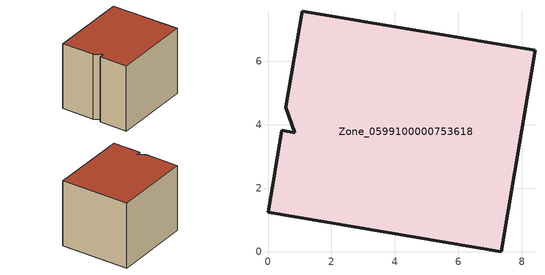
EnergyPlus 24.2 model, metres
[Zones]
Zone_0599100000753618
 floor ground (C_G): 0.44,3.83 0.84,3.76 0.56,4.55 1.08,7.58 8.41,6.36 7.35,0 0,1.25 z0.64
 wall outside (C_F): 1.08,7.58 0.56,4.55 0.84,3.76 0.44,3.83 0,1.25 7.35,0 8.41,6.36 1.08,7.58 z0.64:6.91
 roof outside (C_R): 0.84,3.76 0.44,3.83 0,1.25 7.35,0 8.41,6.36 1.08,7.58 0.56,4.55 z6.91
[BUILDING]
Pand.0599100000753618: North Axis=0; Terrain=City; Loads Convergence Tolerance Value=0.04; Temperature Convergence Tolerance Value=0.4; Solar Distribution=FullExterior; Maximum Number of Warmup Days=25; Minimum Number of Warmup Days=1
[Site:Location]
Rotterdam.The.Hague.AP_ZH_NLD Design_Conditions: Latitude=51.96; Longitude=4.45; Time Zone=1; Elevation=-4.5
[SITE:GROUNDTEMPERATURE:BUILDINGSURFACE]
18, 18, 18, 18, 18, 18, 18, 18, 18, 18, 18, 18
[MATERIAL] Thermal Absorptance=0.9; Solar Absorptance=0.7; Visible Absorptance=0.7
Name | Roughness | Thickness | Conductivity | Density | Specific Heat
G.TI.2006-2014 | MediumSmooth | 0.15 | 0.06 | 540 | 1210
F.TI.2006-2014 | Rough | 0.3 | 0.12 | 1920 | 840
R.TI.2006-2014 | MediumRough | 0.2 | 0.08 | 1500 | 1000
[CONSTRUCTION]
C_G: G.TI.2006-2014
C_F: F.TI.2006-2014
C_R: R.TI.2006-2014
[ZONE]
Zone_0599100000753618: Type=1; Multiplier=1; Ceiling Height=Autocalculate; Volume=Autocalculate; Floor Area=autocalculate; Part of Total Floor Area=Yes
[ZONEINFILTRATION:DESIGNFLOWRATE]
Infil_Zone_0599100000753618: Zone or ZoneList or Space or SpaceList=Zone_0599100000753618; Schedule=AlwaysOn; Design Flow Rate Calculation Method=Flow/Area; Flow Rate per Floor Area=0.0015; Constant Term Coefficient=1; Temperature Term Coefficient=0; Velocity Term Coefficient=0; Velocity Squared Term Coefficient=0
[HVACTEMPLATE:ZONE:IDEALLOADSAIRSYSTEM]
Zone_0599100000753618: Maximum Heating Supply Air Temperature=50; Minimum Cooling Supply Air Temperature=13; Maximum Heating Supply Air Humidity Ratio=0.0156; Minimum Cooling Supply Air Humidity Ratio=0.0077; Heating Limit=NoLimit; Cooling Limit=NoLimit; Dehumidification Control Type=ConstantSensibleHeatRatio; Cooling Sensible Heat Ratio=0.7; Dehumidification Setpoint=60; Humidification Control Type=None; Humidification Setpoint=30; Outdoor Air Method=None; Outdoor Air Flow Rate per Person=0.00944; Outdoor Air Flow Rate per Zone Floor Area=0; Outdoor Air Flow Rate per Zone=0; Demand Controlled Ventilation Type=None; Outdoor Air Economizer Type=NoEconomizer; Heat Recovery Type=None; Sensible Heat Recovery Effectiveness=0.7; Latent Heat Recovery Effectiveness=0.65
[ZONECONTROL:THERMOSTAT]
ThermostatControl_Zone_0599100000753618: Zone or ZoneList=Zone_0599100000753618; Control Type Schedule=DualSetpointControlType; Control 1=Thermostat_Zone_0599100000753618; Temperature Difference Between Cutout And Setpoint=0
[THERMOSTATSETPOINT:DUALSETPOINT]
Thermostat_Zone_0599100000753618: Heating Setpoint Temperature Schedule=HeatingSetpoint_Zone_0599100000753618; Cooling Setpoint Temperature Schedule=CoolingSetpoint_Zone_0599100000753618
[SCHEDULE:COMPACT]
HeatingSetpoint_Zone_0599100000753618: Through: 12/31, For: AllDays, Until: 24:00, 21
CoolingSetpoint_Zone_0599100000753618: Through: 12/31, For: AllDays, Until: 24:00, 24
DualSetpointControlType: Through: 12/31, For: AllDays, Until: 24:00, 4
AlwaysOn: Through: 12/31, For: AllDays, Until: 24:00, 1
